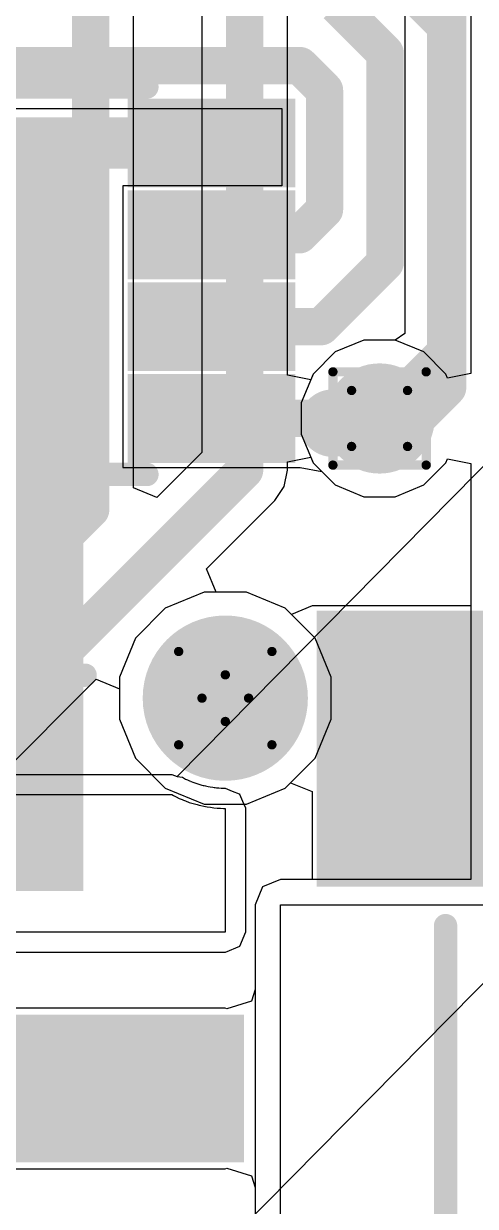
# Model space of a CAD drawing. Header units: inches. Extents: x -6 to 5433, y -4 to 5447.
# Drawn here: x 63.77 to 66.23, y 8.83 to 15.27 of the extents above; entities that cross this region are included whole.
import ezdxf

# ---------------------------------------------------------------- set-up
doc = ezdxf.new("R2010")
doc.units = ezdxf.units.IN
for name, color, linetype in [('Bottom Layer', 5, 'Continuous'), ('Bottom Solder', 6, 'Continuous'), ('Drill Drawing', 1, 'Continuous'), ('Ground', 16, 'Continuous'), ('Keep-Out Layer', 6, 'Continuous'), ('Pad Holes', 156, 'Continuous'), ('Power', 76, 'Continuous'), ('Top Layer', 1, 'Continuous'), ('Top Overlay', 2, 'Continuous'), ('Top Paste', 8, 'Continuous'), ('Top Solder', 216, 'Continuous'), ('Via Holes', 16, 'Continuous')]:
    doc.layers.add(name, color=color, linetype=linetype)

msp = doc.modelspace()

# ---------------------------------------------------------------- hatches: boundary and pattern name
at = {"layer": 'Bottom Layer'}
h = msp.add_hatch(color=5, dxfattribs=at)
edge = h.paths.add_edge_path()
edge.add_arc((65.713, 13.1219), 0.3, 0, 360)
at = {"layer": 'Bottom Solder'}
h = msp.add_hatch(color=6, dxfattribs=at)
edge = h.paths.add_edge_path()
edge.add_arc((64.8728, 11.5992), 0.1016, 0, 360)
at = {"layer": 'Ground'}
h = msp.add_hatch(color=16, dxfattribs=at)
edge = h.paths.add_edge_path()
edge.add_arc((65.713, 13.1219), 0.3, 0, 360)
at = {"layer": 'Pad Holes'}
h = msp.add_hatch(color=7, dxfattribs=at)
edge = h.paths.add_edge_path()
edge.add_arc((64.8728, 11.5992), 0.45, 0, 360)
at = {"layer": 'Power'}
h = msp.add_hatch(color=76, dxfattribs=at)
edge = h.paths.add_edge_path()
edge.add_arc((65.713, 13.1219), 0.3, 0, 360)
at = {"layer": 'Top Layer'}
for points in [[(62.8155, 14.4819), (65.1531, 14.4819), (65.1531, 14.7619), (62.8155, 14.7619)], [(63.0187, 10.549), (64.0994, 10.549), (64.0994, 14.7619), (63.0187, 14.7619)], [(65.1531, 14.4819), (64.4419, 14.4819), (64.4419, 14.7619), (65.1531, 14.7619)], [(65.1531, 13.9819), (64.4419, 13.9819), (64.4419, 14.2619), (65.1531, 14.2619)], [(65.1531, 13.4819), (64.4419, 13.4819), (64.4419, 13.7619), (65.1531, 13.7619)], [(65.1531, 12.9819), (64.4419, 12.9819), (64.4419, 13.2619), (65.1531, 13.2619)], [(65.4728, 10.6742), (65.4728, 11.9742), (66.3728, 11.9742), (66.3728, 10.6742)], [(63.8728, 10.5992), (63.8728, 10.7992), (64.0728, 10.7992), (64.0728, 10.5992)], [(63.8728, 10.5992), (63.8728, 10.7992), (64.0728, 10.7992), (64.0728, 10.5992)], [(62.8089, 9.1742), (64.8728, 9.1742), (64.8728, 9.7742), (62.8089, 9.7742)], [(63.0728, 9.1742), (63.0728, 9.7742), (64.8728, 9.7742), (64.8728, 9.1742)]]:
    msp.add_hatch(color=1, dxfattribs=at).paths.add_polyline_path(points)
h = msp.add_hatch(color=1, dxfattribs=at)
edge = h.paths.add_edge_path()
edge.add_arc((65.713, 13.1219), 0.3, 0, 360)
at = {"layer": 'Top Paste'}
for points in [[(65.1531, 14.4819), (64.4419, 14.4819), (64.4419, 14.7619), (65.1531, 14.7619)], [(65.1531, 13.9819), (64.4419, 13.9819), (64.4419, 14.2619), (65.1531, 14.2619)], [(65.1531, 13.4819), (64.4419, 13.4819), (64.4419, 13.7619), (65.1531, 13.7619)], [(65.1531, 12.9819), (64.4419, 12.9819), (64.4419, 13.2619), (65.1531, 13.2619)], [(65.4728, 10.6742), (65.4728, 11.9742), (66.3728, 11.9742), (66.3728, 10.6742)], [(63.0728, 9.1742), (63.0728, 9.7742), (64.8728, 9.7742), (64.8728, 9.1742)]]:
    msp.add_hatch(color=8, dxfattribs=at).paths.add_polyline_path(points)
at = {"layer": 'Top Solder'}
for points in [[(65.2547, 14.3803), (64.3403, 14.3803), (64.3403, 14.8635), (65.2547, 14.8635)], [(65.2547, 13.8803), (64.3403, 13.8803), (64.3403, 14.3635), (65.2547, 14.3635)], [(65.2547, 13.3803), (64.3403, 13.3803), (64.3403, 13.8635), (65.2547, 13.8635)], [(65.2547, 12.8803), (64.3403, 12.8803), (64.3403, 13.3635), (65.2547, 13.3635)], [(65.3712, 10.5726), (65.3712, 12.0758), (66.4744, 12.0758), (66.4744, 10.5726)], [(62.9712, 9.0726), (62.9712, 9.8758), (64.9744, 9.8758), (64.9744, 9.0726)]]:
    msp.add_hatch(color=216, dxfattribs=at).paths.add_polyline_path(points)
h = msp.add_hatch(color=216, dxfattribs=at)
edge = h.paths.add_edge_path()
edge.add_arc((64.8728, 11.5992), 0.1016, 0, 360)
at = {"layer": 'Via Holes'}
h = msp.add_hatch(color=7, dxfattribs=at)
edge = h.paths.add_edge_path()
edge.add_arc((65.713, 13.1219), 0.15, 0, 360)

# ---------------------------------------------------------------- linework, layer by layer
at = {"layer": 'Bottom Layer'}
for p, q in [((66.2108, 26.6486), (66.2108, 13.3675)), ((65.628, 13.5489), (65.4711, 13.4839)), ((65.7979, 13.5489), (65.628, 13.5489)), ((65.9548, 13.4839), (65.7979, 13.5489)), ((65.4711, 13.4839), (65.351, 13.3637)), ((66.0749, 13.3637), (65.9548, 13.4839)), ((65.351, 13.3637), (65.286, 13.2068)), ((66.0838, 13.3423), (66.0749, 13.3637)), ((66.2108, 13.3675), (66.0838, 13.3423)), ((65.286, 13.2068), (65.286, 13.0369)), ((65.286, 13.0369), (65.351, 12.88)), ((65.351, 12.88), (65.4711, 12.7599)), ((65.9548, 12.7599), (66.0749, 12.88)), ((66.0749, 12.88), (66.0838, 12.9015)), ((66.0838, 12.9015), (66.2108, 12.8762)), ((66.2108, 12.8762), (66.2108, 10.6117)), ((65.4711, 12.7599), (65.628, 12.6949)), ((65.7979, 12.6949), (65.9548, 12.7599)), ((65.628, 12.6949), (65.7979, 12.6949)), ((64.758, 12.1762), (64.546, 12.0884)), ((64.9876, 12.1762), (64.758, 12.1762)), ((65.1996, 12.0884), (64.9876, 12.1762)), ((64.546, 12.0884), (64.3836, 11.926)), ((65.362, 11.926), (65.1996, 12.0884)), ((64.3836, 11.926), (64.2958, 11.714)), ((65.4498, 11.714), (65.362, 11.926)), ((64.2958, 11.714), (64.2958, 11.4844)), ((65.4498, 11.4844), (65.4498, 11.714)), ((64.2958, 11.4844), (64.3836, 11.2724)), ((65.362, 11.2724), (65.4498, 11.4844)), ((64.3836, 11.2724), (64.546, 11.11)), ((65.1996, 11.11), (65.362, 11.2724)), ((64.546, 11.11), (64.758, 11.0222)), ((64.9876, 11.0222), (65.1996, 11.11)), ((64.758, 11.0222), (64.9876, 11.0222)), ((65.0756, 10.5714), (65.0353, 10.4742)), ((65.1728, 10.6117), (65.0756, 10.5714)), ((66.2108, 10.6117), (65.1728, 10.6117)), ((65.0353, 10.4742), (65.0353, 8.4742))]:
    msp.add_line(p, q, dxfattribs=at)
at = {"layer": 'Drill Drawing'}
for points in [[(65.459, 13.3759, 0.0508, 0.0508, 0), (65.967, 13.3759, 0.0508, 0.0508, 0)], [(65.459, 12.8679, 0.0508, 0.0508, 0), (65.459, 13.3759, 0.0508, 0.0508, 0)], [(65.967, 12.8679, 0.0508, 0.0508, 0), (65.967, 13.3759, 0.0508, 0.0508, 0)], [(65.5606, 13.2743, 0.0508, 0.0508, 0), (65.8654, 13.2743, 0.0508, 0.0508, 0)], [(65.5606, 12.9695, 0.0508, 0.0508, 0), (65.5606, 13.2743, 0.0508, 0.0508, 0)], [(65.8654, 12.9695, 0.0508, 0.0508, 0), (65.8654, 13.2743, 0.0508, 0.0508, 0)], [(65.5606, 12.9695, 0.0508, 0.0508, 0), (65.8654, 12.9695, 0.0508, 0.0508, 0)], [(65.459, 12.8679, 0.0508, 0.0508, 0), (65.967, 12.8679, 0.0508, 0.0508, 0)], [(64.6188, 11.8532, 0.0508, 0.0508, 0), (64.8728, 11.7262, 0.0508, 0.0508, 0)], [(64.6188, 11.8532, 0.0508, 0.0508, 0), (64.7458, 11.5992, 0.0508, 0.0508, 0)], [(64.8728, 11.7262, 0.0508, 0.0508, 0), (65.1268, 11.8532, 0.0508, 0.0508, 0)], [(64.9998, 11.5992, 0.0508, 0.0508, 0), (65.1268, 11.8532, 0.0508, 0.0508, 0)], [(64.6188, 11.3452, 0.0508, 0.0508, 0), (64.7458, 11.5992, 0.0508, 0.0508, 0)], [(64.9998, 11.5992, 0.0508, 0.0508, 0), (65.1268, 11.3452, 0.0508, 0.0508, 0)], [(64.6188, 11.3452, 0.0508, 0.0508, 0), (64.8728, 11.4722, 0.0508, 0.0508, 0)], [(64.8728, 11.4722, 0.0508, 0.0508, 0), (65.1268, 11.3452, 0.0508, 0.0508, 0)]]:
    msp.add_lwpolyline(points, format="xyseb", dxfattribs=at)
for points in [[(65.4463, 13.3759, 0.0254, 0.0254, 1), (65.4717, 13.3759, 0.0254, 0.0254, 1)], [(65.4463, 13.3759, 0.0254, 0.0254, 1), (65.4717, 13.3759, 0.0254, 0.0254, 1)], [(65.9543, 13.3759, 0.0254, 0.0254, 1), (65.9797, 13.3759, 0.0254, 0.0254, 1)], [(65.9543, 13.3759, 0.0254, 0.0254, 1), (65.9797, 13.3759, 0.0254, 0.0254, 1)], [(65.5479, 13.2743, 0.0254, 0.0254, 1), (65.5733, 13.2743, 0.0254, 0.0254, 1)], [(65.5479, 13.2743, 0.0254, 0.0254, 1), (65.5733, 13.2743, 0.0254, 0.0254, 1)], [(65.8527, 13.2743, 0.0254, 0.0254, 1), (65.8781, 13.2743, 0.0254, 0.0254, 1)], [(65.8527, 13.2743, 0.0254, 0.0254, 1), (65.8781, 13.2743, 0.0254, 0.0254, 1)], [(65.5479, 12.9695, 0.0254, 0.0254, 1), (65.5733, 12.9695, 0.0254, 0.0254, 1)], [(65.5479, 12.9695, 0.0254, 0.0254, 1), (65.5733, 12.9695, 0.0254, 0.0254, 1)], [(65.8527, 12.9695, 0.0254, 0.0254, 1), (65.8781, 12.9695, 0.0254, 0.0254, 1)], [(65.8527, 12.9695, 0.0254, 0.0254, 1), (65.8781, 12.9695, 0.0254, 0.0254, 1)], [(65.4463, 12.8679, 0.0254, 0.0254, 1), (65.4717, 12.8679, 0.0254, 0.0254, 1)], [(65.4463, 12.8679, 0.0254, 0.0254, 1), (65.4717, 12.8679, 0.0254, 0.0254, 1)], [(65.9543, 12.8679, 0.0254, 0.0254, 1), (65.9797, 12.8679, 0.0254, 0.0254, 1)], [(65.9543, 12.8679, 0.0254, 0.0254, 1), (65.9797, 12.8679, 0.0254, 0.0254, 1)], [(64.6061, 11.8532, 0.0254, 0.0254, 1), (64.6315, 11.8532, 0.0254, 0.0254, 1)], [(64.6061, 11.8532, 0.0254, 0.0254, 1), (64.6315, 11.8532, 0.0254, 0.0254, 1)], [(65.1141, 11.8532, 0.0254, 0.0254, 1), (65.1395, 11.8532, 0.0254, 0.0254, 1)], [(65.1141, 11.8532, 0.0254, 0.0254, 1), (65.1395, 11.8532, 0.0254, 0.0254, 1)], [(64.8601, 11.7262, 0.0254, 0.0254, 1), (64.8855, 11.7262, 0.0254, 0.0254, 1)], [(64.8601, 11.7262, 0.0254, 0.0254, 1), (64.8855, 11.7262, 0.0254, 0.0254, 1)], [(64.7331, 11.5992, 0.0254, 0.0254, 1), (64.7585, 11.5992, 0.0254, 0.0254, 1)], [(64.7331, 11.5992, 0.0254, 0.0254, 1), (64.7585, 11.5992, 0.0254, 0.0254, 1)], [(64.9871, 11.5992, 0.0254, 0.0254, 1), (65.0125, 11.5992, 0.0254, 0.0254, 1)], [(64.9871, 11.5992, 0.0254, 0.0254, 1), (65.0125, 11.5992, 0.0254, 0.0254, 1)], [(64.8601, 11.4722, 0.0254, 0.0254, 1), (64.8855, 11.4722, 0.0254, 0.0254, 1)], [(64.8601, 11.4722, 0.0254, 0.0254, 1), (64.8855, 11.4722, 0.0254, 0.0254, 1)], [(64.6061, 11.3452, 0.0254, 0.0254, 1), (64.6315, 11.3452, 0.0254, 0.0254, 1)], [(64.6061, 11.3452, 0.0254, 0.0254, 1), (64.6315, 11.3452, 0.0254, 0.0254, 1)], [(65.1141, 11.3452, 0.0254, 0.0254, 1), (65.1395, 11.3452, 0.0254, 0.0254, 1)], [(65.1141, 11.3452, 0.0254, 0.0254, 1), (65.1395, 11.3452, 0.0254, 0.0254, 1)]]:
    msp.add_lwpolyline(points, format="xyseb", close=True, dxfattribs=at)
at = {"layer": 'Ground'}
for p, q in [((65.8508, 25.6642), (65.8508, 13.5842)), ((65.2111, 13.3579), (65.2111, 18.2366)), ((64.7449, 18.2154), (64.7449, 12.9371)), ((64.3727, 12.7445), (64.3727, 18.1091)), ((65.628, 13.5489), (65.4711, 13.4839)), ((65.7979, 13.5489), (65.628, 13.5489)), ((65.8508, 13.5842), (65.7979, 13.5489)), ((65.4711, 13.4839), (65.351, 13.3637)), ((65.3381, 13.3326), (65.2111, 13.3579)), ((65.351, 13.3637), (65.3381, 13.3326)), ((64.7449, 12.9371), (64.4997, 12.6918)), ((65.2111, 12.8858), (65.3381, 12.9111)), ((65.2111, 12.8405), (65.2111, 12.8858)), ((65.3381, 12.9111), (65.351, 12.88)), ((65.351, 12.88), (65.4711, 12.7599)), ((65.9548, 12.7599), (66.0749, 12.88)), ((66.0749, 12.88), (66.0838, 12.9015)), ((66.0838, 12.9015), (66.2108, 12.8762)), ((65.1933, 12.7513), (65.2111, 12.8405)), ((66.2108, 12.8762), (66.2108, 10.6117)), ((65.1428, 12.6757), (65.1933, 12.7513)), ((65.4711, 12.7599), (65.628, 12.6949)), ((65.7979, 12.6949), (65.9548, 12.7599)), ((64.4997, 12.6918), (64.3727, 12.7445)), ((65.628, 12.6949), (65.7979, 12.6949)), ((64.7703, 12.3032), (65.1428, 12.6757)), ((64.8229, 12.1762), (64.7703, 12.3032)), ((64.9876, 12.1762), (64.8229, 12.1762)), ((65.1996, 12.0884), (64.9876, 12.1762)), ((65.362, 11.926), (65.1996, 12.0884)), ((65.4498, 11.714), (65.362, 11.926)), ((56.3007, 3.8336), (64.1688, 11.7017)), ((64.1688, 11.7017), (64.2958, 11.6491)), ((65.4498, 11.4844), (65.4498, 11.714)), ((64.2958, 11.6491), (64.2958, 11.4844)), ((64.2958, 11.4844), (64.3836, 11.2724)), ((65.362, 11.2724), (65.4498, 11.4844)), ((64.3836, 11.2724), (64.546, 11.11)), ((65.1996, 11.11), (65.362, 11.2724)), ((64.546, 11.11), (64.758, 11.0222)), ((64.9876, 11.0222), (65.1996, 11.11)), ((64.758, 11.0222), (64.9876, 11.0222)), ((65.0756, 10.5714), (65.0353, 10.4742)), ((65.1728, 10.6117), (65.0756, 10.5714)), ((66.2108, 10.6117), (65.1728, 10.6117)), ((65.0353, 10.4742), (65.0353, 8.4742))]:
    msp.add_line(p, q, dxfattribs=at)
for points in [[(66.0838, 13.2896, 0.2032, 0.2032, 0), (66.0838, 25.7607, 0.2032, 0.2032, 0)], [(64.978, 12.8405, 0.2032, 0.2032, 0), (64.978, 18.6022, 0.2032, 0.2032, 0)], [(64.1396, 12.626, 0.2032, 0.2032, 0), (64.1396, 18.4748, 0.2032, 0.2032, 0)], [(65.9162, 13.1219, 0.2032, 0.2032, 0), (66.0838, 13.2896, 0.2032, 0.2032, 0)], [(56.1359, 3.9985, 0.2032, 0.2032, 0), (64.978, 12.8405, 0.2032, 0.2032, 0)], [(56.0407, 4.5271, 0.2032, 0.2032, 0), (64.1396, 12.626, 0.2032, 0.2032, 0)]]:
    msp.add_lwpolyline(points, format="xyseb", dxfattribs=at)
for points in [[(66.033, 13.2896, 0.1016, 0.1016, 1), (66.1346, 13.2896, 0.1016, 0.1016, 1)], [(66.033, 13.2896, 0.1016, 0.1016, 1), (66.1346, 13.2896, 0.1016, 0.1016, 1)], [(65.8654, 13.1219, 0.1016, 0.1016, 1), (65.967, 13.1219, 0.1016, 0.1016, 1)], [(64.9272, 12.8405, 0.1016, 0.1016, 1), (65.0288, 12.8405, 0.1016, 0.1016, 1)], [(64.9272, 12.8405, 0.1016, 0.1016, 1), (65.0288, 12.8405, 0.1016, 0.1016, 1)], [(64.0888, 12.626, 0.1016, 0.1016, 1), (64.1904, 12.626, 0.1016, 0.1016, 1)], [(64.0888, 12.626, 0.1016, 0.1016, 1), (64.1904, 12.626, 0.1016, 0.1016, 1)]]:
    msp.add_lwpolyline(points, format="xyseb", close=True, dxfattribs=at)
at = {"layer": 'Keep-Out Layer'}
for p, q in [((65.1728, 10.4742), (66.3728, 10.4742)), ((65.1728, 8.4742), (65.1728, 10.4742))]:
    msp.add_line(p, q, dxfattribs=at)
at = {"layer": 'Power'}
for p, q in [((66.2108, 33.995), (66.2108, 13.3675)), ((65.628, 13.5489), (65.4711, 13.4839)), ((65.7979, 13.5489), (65.628, 13.5489)), ((65.9548, 13.4839), (65.7979, 13.5489)), ((65.4711, 13.4839), (65.351, 13.3637)), ((66.0749, 13.3637), (65.9548, 13.4839)), ((65.351, 13.3637), (65.286, 13.2068)), ((66.0838, 13.3423), (66.0749, 13.3637)), ((66.2108, 13.3675), (66.0838, 13.3423)), ((65.286, 13.2068), (65.286, 13.0369)), ((65.286, 13.0369), (65.351, 12.88)), ((65.351, 12.88), (65.4711, 12.7599)), ((65.9548, 12.7599), (66.0749, 12.88)), ((66.0749, 12.88), (66.0838, 12.9015)), ((66.0838, 12.9015), (66.2108, 12.8762)), ((66.2108, 12.8762), (66.2108, 10.6117)), ((65.4711, 12.7599), (65.628, 12.6949)), ((65.7979, 12.6949), (65.9548, 12.7599)), ((65.628, 12.6949), (65.7979, 12.6949)), ((64.758, 12.1762), (64.546, 12.0884)), ((64.9876, 12.1762), (64.758, 12.1762)), ((65.1996, 12.0884), (64.9876, 12.1762)), ((64.546, 12.0884), (64.3836, 11.926)), ((65.362, 11.926), (65.1996, 12.0884)), ((64.3836, 11.926), (64.2958, 11.714)), ((65.4498, 11.714), (65.362, 11.926)), ((64.2958, 11.714), (64.2958, 11.4844)), ((65.4498, 11.4844), (65.4498, 11.714)), ((64.2958, 11.4844), (64.3836, 11.2724)), ((65.362, 11.2724), (65.4498, 11.4844)), ((64.3836, 11.2724), (64.546, 11.11)), ((65.1996, 11.11), (65.362, 11.2724)), ((64.546, 11.11), (64.758, 11.0222)), ((64.9876, 11.0222), (65.1996, 11.11)), ((64.758, 11.0222), (64.9876, 11.0222)), ((65.0756, 10.5714), (65.0353, 10.4742)), ((65.1728, 10.6117), (65.0756, 10.5714)), ((66.2108, 10.6117), (65.1728, 10.6117)), ((65.0353, 10.4742), (65.0353, 8.4742))]:
    msp.add_line(p, q, dxfattribs=at)
at = {"layer": 'Top Layer'}
for p, q in [((62.5849, 14.8101), (65.1802, 14.8101)), ((65.1802, 14.8101), (65.1802, 14.3889)), ((65.1802, 14.3889), (64.3149, 14.3889)), ((64.3149, 14.3889), (64.3149, 13.8549)), ((64.3149, 13.8549), (64.3149, 12.8549)), ((65.9548, 12.7599), (66.0749, 12.88)), ((66.0749, 12.88), (66.0838, 12.9015)), ((66.0838, 12.9015), (66.2108, 12.8762)), ((64.3149, 12.8549), (65.2801, 12.8549)), ((65.2801, 12.8549), (65.2801, 12.8549)), ((65.2801, 12.8549), (65.3981, 12.8329)), ((65.3981, 12.8329), (65.4711, 12.7599)), ((66.2108, 12.8762), (66.2108, 12.1012)), ((65.4711, 12.7599), (65.628, 12.6949)), ((65.7979, 12.6949), (65.9548, 12.7599)), ((65.628, 12.6949), (65.7979, 12.6949)), ((64.758, 12.1762), (64.546, 12.0884)), ((64.9876, 12.1762), (64.758, 12.1762)), ((65.1996, 12.0884), (64.9876, 12.1762)), ((64.546, 12.0884), (64.3836, 11.926)), ((65.2334, 12.0546), (65.1996, 12.0884)), ((65.3458, 12.1012), (65.2334, 12.0546)), ((66.2108, 12.1012), (65.3458, 12.1012)), ((65.3458, 12.1012), (65.3458, 12.1012)), ((64.3836, 11.926), (64.2958, 11.714)), ((64.2958, 11.714), (64.2958, 11.4844)), ((64.2958, 11.4844), (64.3836, 11.2724)), ((64.3836, 11.2724), (64.546, 11.11)), ((64.546, 11.11), (64.758, 11.0222)), ((64.9876, 11.0222), (65.1996, 11.11)), ((65.1996, 11.11), (65.2285, 11.1389)), ((65.2285, 11.1389), (65.3458, 11.0903)), ((65.3458, 11.0903), (65.3458, 10.6117)), ((63.0728, 11.0742), (64.5728, 11.0742)), ((64.5728, 11.0742), (64.5823, 11.0742)), ((64.5823, 11.0742), (64.5899, 11.0697)), ((64.5899, 11.0697), (64.6053, 11.0612)), ((64.6053, 11.0612), (64.6211, 11.0535)), ((64.6211, 11.0535), (64.6373, 11.0467)), ((64.6373, 11.0467), (64.6455, 11.0436)), ((64.6455, 11.0436), (64.6558, 11.0393)), ((64.6558, 11.0393), (64.6766, 11.0316)), ((64.6766, 11.0316), (64.6978, 11.0249)), ((64.6978, 11.0249), (64.7193, 11.0193)), ((64.7193, 11.0193), (64.7302, 11.0169)), ((64.7302, 11.0169), (64.7389, 11.0145)), ((64.7389, 11.0145), (64.7566, 11.0104)), ((64.758, 11.0222), (64.9876, 11.0222)), ((64.7566, 11.0104), (64.7744, 11.0072)), ((64.7744, 11.0072), (64.7923, 11.0049)), ((64.7923, 11.0049), (64.8013, 11.0041)), ((64.8013, 11.0041), (64.8014, 11.0041)), ((64.8014, 11.0041), (64.8102, 11.0027)), ((64.8102, 11.0027), (64.828, 11.0006)), ((64.828, 11.0006), (64.8459, 10.9994)), ((64.8459, 10.9994), (64.8638, 10.999)), ((64.8638, 10.999), (64.8728, 10.9992)), ((64.8728, 10.9992), (64.8728, 10.3242)), ((65.0756, 10.5714), (65.0353, 10.4742)), ((65.1728, 10.6117), (65.0756, 10.5714)), ((65.3458, 10.6117), (65.1728, 10.6117)), ((65.0353, 10.4742), (65.0353, 10.0135)), ((64.8728, 10.3242), (63.0728, 10.3242)), ((65.0353, 10.0135), (65.0152, 9.95)), ((65.0152, 9.95), (64.8814, 9.9081)), ((64.8728, 9.9117), (62.8089, 9.9117)), ((64.8814, 9.9081), (64.8728, 9.9117)), ((62.8089, 9.0367), (64.8728, 9.0367)), ((64.8728, 9.0367), (64.8814, 9.0403)), ((64.8814, 9.0403), (65.0152, 8.9984)), ((65.0152, 8.9984), (65.0353, 8.9349)), ((65.0353, 8.9349), (65.0353, 8.4742))]:
    msp.add_line(p, q, dxfattribs=at)
for points in [[(65.6279, 15.7036, 0.2032, 0.2032, 0), (66.0737, 15.2578, 0.2032, 0.2032, 0)], [(65.481, 15.3734, 0.2032, 0.2032, 0), (65.7435, 15.1109, 0.2032, 0.2032, 0)], [(66.0737, 13.4826, 0.2032, 0.2032, 0), (66.0737, 15.2578, 0.2032, 0.2032, 0)], [(65.7435, 13.9706, 0.2032, 0.2032, 0), (65.7435, 15.1109, 0.2032, 0.2032, 0)], [(61.9774, 15.0432, 0.2032, 0.2032, 0), (65.2792, 15.0432, 0.2032, 0.2032, 0)], [(65.2792, 15.0432, 0.2032, 0.2032, 0), (65.4133, 14.9091, 0.2032, 0.2032, 0)], [(65.4133, 14.2594, 0.2032, 0.2032, 0), (65.4133, 14.9091, 0.2032, 0.2032, 0)], [(65.2758, 14.1219, 0.2032, 0.2032, 0), (65.4133, 14.2594, 0.2032, 0.2032, 0)], [(64.7975, 14.1219, 0.2032, 0.2032, 0), (65.2758, 14.1219, 0.2032, 0.2032, 0)], [(65.3947, 13.6219, 0.2032, 0.2032, 0), (65.7435, 13.9706, 0.2032, 0.2032, 0)], [(64.7975, 13.6219, 0.2032, 0.2032, 0), (65.3947, 13.6219, 0.2032, 0.2032, 0)], [(65.713, 13.1219, 0.2032, 0.2032, 0), (66.0737, 13.4826, 0.2032, 0.2032, 0)], [(64.7975, 13.1219, 0.2032, 0.2032, 0), (65.713, 13.1219, 0.2032, 0.2032, 0)]]:
    msp.add_lwpolyline(points, format="xyseb", dxfattribs=at)
for points in [[(66.0229, 15.2578, 0.1016, 0.1016, 1), (66.1245, 15.2578, 0.1016, 0.1016, 1)], [(66.0229, 15.2578, 0.1016, 0.1016, 1), (66.1245, 15.2578, 0.1016, 0.1016, 1)], [(65.6927, 15.1109, 0.1016, 0.1016, 1), (65.7943, 15.1109, 0.1016, 0.1016, 1)], [(65.6927, 15.1109, 0.1016, 0.1016, 1), (65.7943, 15.1109, 0.1016, 0.1016, 1)], [(65.2284, 15.0432, 0.1016, 0.1016, 1), (65.33, 15.0432, 0.1016, 0.1016, 1)], [(65.2284, 15.0432, 0.1016, 0.1016, 1), (65.33, 15.0432, 0.1016, 0.1016, 1)], [(65.3625, 14.9091, 0.1016, 0.1016, 1), (65.4641, 14.9091, 0.1016, 0.1016, 1)], [(65.3625, 14.9091, 0.1016, 0.1016, 1), (65.4641, 14.9091, 0.1016, 0.1016, 1)], [(65.3625, 14.2594, 0.1016, 0.1016, 1), (65.4641, 14.2594, 0.1016, 0.1016, 1)], [(65.3625, 14.2594, 0.1016, 0.1016, 1), (65.4641, 14.2594, 0.1016, 0.1016, 1)], [(64.7467, 14.1219, 0.1016, 0.1016, 1), (64.8483, 14.1219, 0.1016, 0.1016, 1)], [(65.225, 14.1219, 0.1016, 0.1016, 1), (65.3266, 14.1219, 0.1016, 0.1016, 1)], [(65.225, 14.1219, 0.1016, 0.1016, 1), (65.3266, 14.1219, 0.1016, 0.1016, 1)], [(65.6927, 13.9706, 0.1016, 0.1016, 1), (65.7943, 13.9706, 0.1016, 0.1016, 1)], [(65.6927, 13.9706, 0.1016, 0.1016, 1), (65.7943, 13.9706, 0.1016, 0.1016, 1)], [(64.7467, 13.6219, 0.1016, 0.1016, 1), (64.8483, 13.6219, 0.1016, 0.1016, 1)], [(65.3439, 13.6219, 0.1016, 0.1016, 1), (65.4455, 13.6219, 0.1016, 0.1016, 1)], [(65.3439, 13.6219, 0.1016, 0.1016, 1), (65.4455, 13.6219, 0.1016, 0.1016, 1)], [(66.0229, 13.4826, 0.1016, 0.1016, 1), (66.1245, 13.4826, 0.1016, 0.1016, 1)], [(66.0229, 13.4826, 0.1016, 0.1016, 1), (66.1245, 13.4826, 0.1016, 0.1016, 1)], [(64.7467, 13.1219, 0.1016, 0.1016, 1), (64.8483, 13.1219, 0.1016, 0.1016, 1)], [(65.6622, 13.1219, 0.1016, 0.1016, 1), (65.7638, 13.1219, 0.1016, 0.1016, 1)], [(65.6622, 13.1219, 0.1016, 0.1016, 1), (65.7638, 13.1219, 0.1016, 0.1016, 1)]]:
    msp.add_lwpolyline(points, format="xyseb", close=True, dxfattribs=at)
at = {"layer": 'Top Overlay'}
for points in [[(62.5409, 14.9267, 0.127, 0.127, 0), (64.4459, 14.9267, 0.127, 0.127, 0)], [(62.5409, 12.8171, 0.127, 0.127, 0), (64.4459, 12.8171, 0.127, 0.127, 0)], [(63.5228, 11.7242, 0.127, 0.127, 0), (64.1093, 11.7242, 0.127, 0.127, 0)], [(66.0728, 8.5877, 0.127, 0.127, 0), (66.0728, 10.3607, 0.127, 0.127, 0)]]:
    msp.add_lwpolyline(points, format="xyseb", dxfattribs=at)
for points in [[(64.4142, 14.9267, 0.0635, 0.0635, 1), (64.4777, 14.9267, 0.0635, 0.0635, 1)], [(65.5147, 13.0965, 0.254, 0.254, 1), (65.4011, 13.0965, 0.254, 0.254, 1)], [(65.3376, 13.0965, 0.127, 0.127, 1), (65.4646, 13.0965, 0.127, 0.127, 1)], [(65.4512, 13.0965, 0.127, 0.127, 1), (65.5782, 13.0965, 0.127, 0.127, 1)], [(64.4142, 12.8171, 0.0635, 0.0635, 1), (64.4777, 12.8171, 0.0635, 0.0635, 1)], [(64.0775, 11.7242, 0.0635, 0.0635, 1), (64.141, 11.7242, 0.0635, 0.0635, 1)], [(66.041, 10.3607, 0.0635, 0.0635, 1), (66.1045, 10.3607, 0.0635, 0.0635, 1)]]:
    msp.add_lwpolyline(points, format="xyseb", close=True, dxfattribs=at)
at = {"layer": 'Top Solder'}
for p, q in [((64.6097, 11.1728), (5432.8521, 5447.4931)), ((64.9506, 8.702), (5432.8521, 5447.4931)), ((63.0728, 11.1842), (64.5727, 11.1842)), ((64.5727, 11.1842), (64.5822, 11.1842)), ((64.5822, 11.1842), (64.6097, 11.1728)), ((64.6097, 11.1728), (64.6391, 11.1684)), ((64.6391, 11.1684), (64.6448, 11.1649)), ((64.6448, 11.1649), (64.6558, 11.1589)), ((64.6558, 11.1589), (64.6665, 11.1537)), ((64.6665, 11.1537), (64.6781, 11.1488)), ((64.6781, 11.1488), (64.6843, 11.1465)), ((64.6843, 11.1465), (64.6856, 11.1452)), ((64.6856, 11.1452), (64.6875, 11.1452)), ((64.6875, 11.1452), (64.6959, 11.1417)), ((64.6959, 11.1417), (64.7123, 11.1356)), ((64.7123, 11.1356), (64.7283, 11.1306)), ((64.7283, 11.1306), (64.7452, 11.1262)), ((64.7452, 11.1262), (64.754, 11.1242)), ((64.754, 11.1242), (64.7562, 11.1227)), ((64.7562, 11.1227), (64.7589, 11.123)), ((64.7589, 11.123), (64.7657, 11.1212)), ((64.7657, 11.1212), (64.7786, 11.1182)), ((64.7786, 11.1182), (64.7911, 11.116)), ((64.7911, 11.116), (64.8043, 11.1143)), ((64.8043, 11.1143), (64.8113, 11.1136)), ((64.8113, 11.1136), (64.8147, 11.1119)), ((64.8147, 11.1119), (64.8184, 11.1128)), ((64.8184, 11.1128), (64.8252, 11.1117)), ((64.8252, 11.1117), (64.8382, 11.1101)), ((64.8382, 11.1101), (64.8507, 11.1093)), ((64.8507, 11.1093), (64.864, 11.109)), ((64.864, 11.109), (64.8708, 11.1092)), ((64.8708, 11.1092), (64.8718, 11.1088)), ((64.8718, 11.1088), (64.8728, 11.1092)), ((64.8728, 11.1092), (64.9108, 11.0934)), ((64.9108, 11.0934), (64.9492, 11.0783)), ((64.9492, 11.0783), (64.9496, 11.0774)), ((64.9496, 11.0774), (64.9506, 11.077)), ((64.9506, 11.077), (64.9663, 11.039)), ((64.9663, 11.039), (64.9828, 11.0012)), ((64.9828, 11.0012), (64.9824, 11.0002)), ((64.9824, 11.0002), (64.9828, 10.9992)), ((64.9828, 10.9992), (64.9828, 10.3242)), ((64.9828, 10.3242), (64.9506, 10.2464)), ((64.9506, 10.2464), (64.8728, 10.2142)), ((64.8728, 10.2142), (63.0728, 10.2142))]:
    msp.add_line(p, q, dxfattribs=at)

doc.saveas('drawing.dxf')
